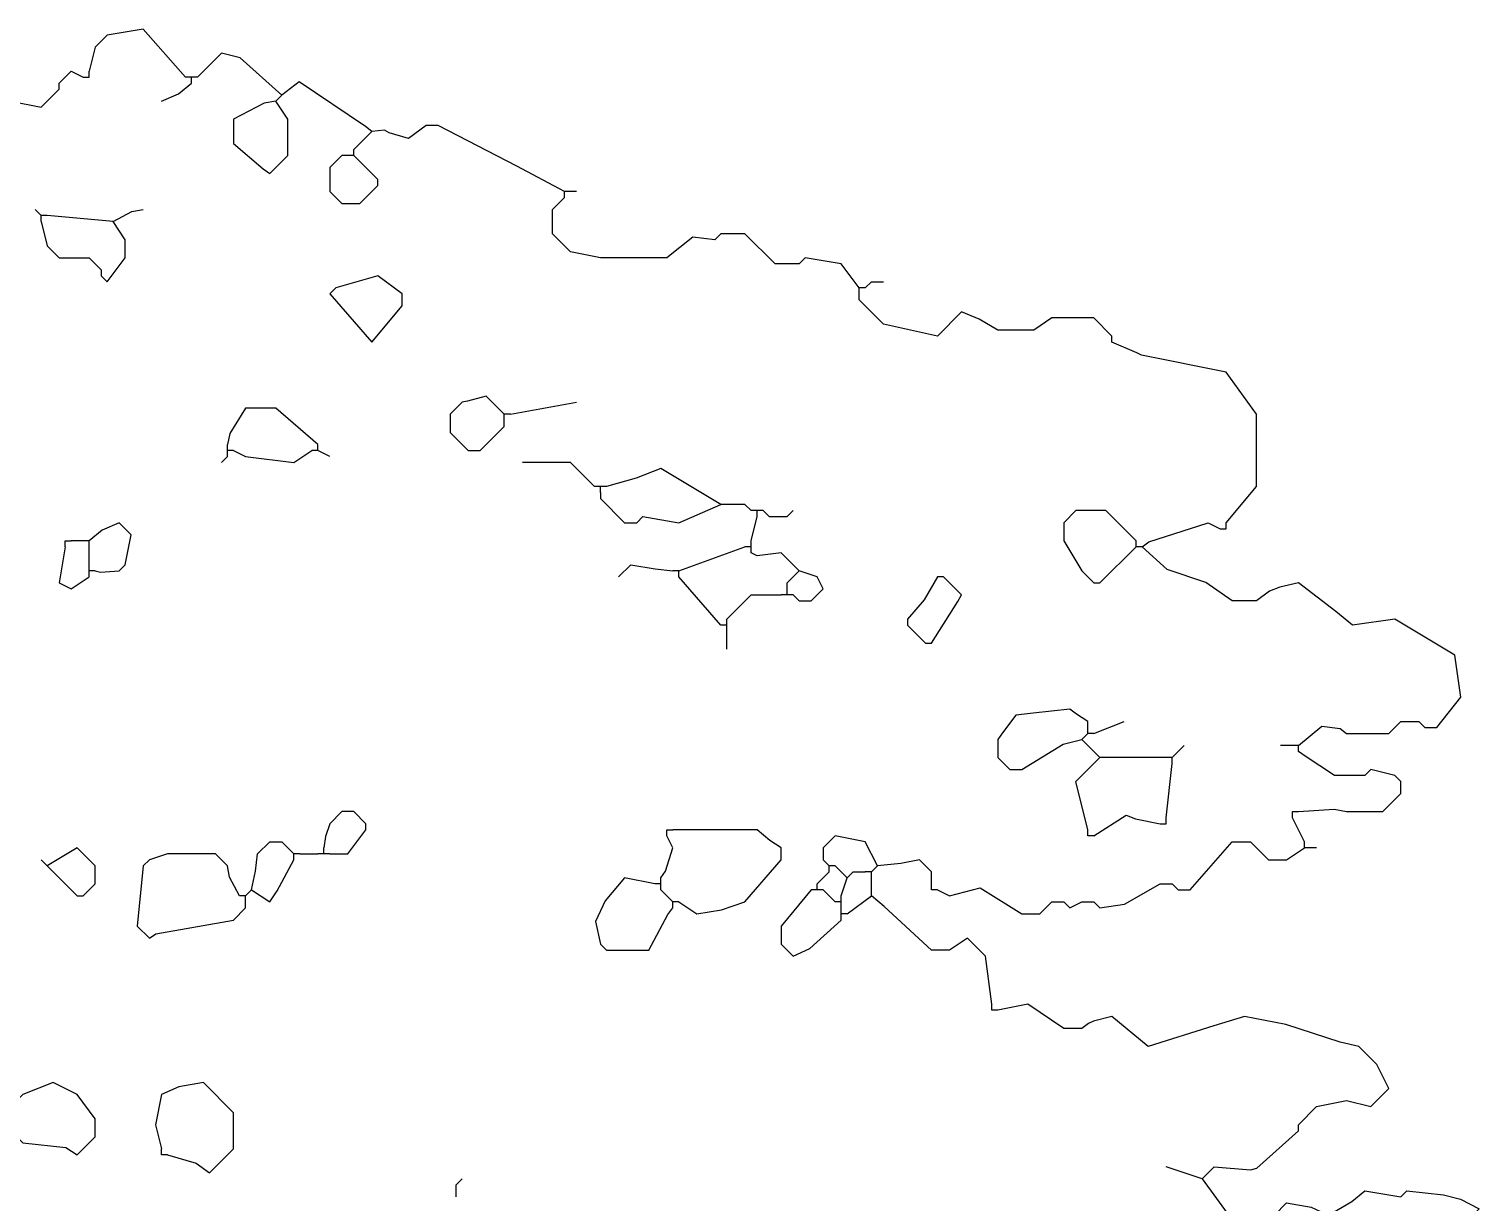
# Model space of a CAD drawing. Header units: metres. Extents: x -375439 to -92892, y 227570 to 490033.
# Drawn here: x -219662 to -217734, y 248507 to 250067 of the extents above; entities that cross this region are included whole.
import ezdxf

# ---------------------------------------------------------------- set-up
doc = ezdxf.new("R2010")
doc.units = ezdxf.units.M
doc.header["$MEASUREMENT"] = 0

msp = doc.modelspace()

# ---------------------------------------------------------------- linework, layer by layer
at = {"linetype": 'Continuous'}
for points in [[(-219453.6, 250002.8), (-219509.6, 250066.8), (-219557.6, 250058.8), (-219573.6, 250042.8), (-219580, 250018), (-219581.6, 250010.8)], [(-219325.6, 249978.8), (-219380.8, 250028.4), (-219405.6, 250034.8), (-219437.6, 250002.8)], [(-219685.6, 249970.8), (-219645.6, 249962.8), (-219621.6, 249986.8), (-219621.6, 249994.8), (-219605.6, 250010.8), (-219589.6, 250002.8)], [(-219589.6, 250002.8), (-219581.6, 250002.8), (-219581.6, 250010.8)], [(-219485.6, 249970.8), (-219462.8, 249980.6), (-219445.6, 249994.8)], [(-219445.6, 250002.8), (-219453.6, 250002.8)], [(-219445.6, 249994.8), (-219445.6, 250002.8)], [(-219437.6, 250002.8), (-219445.6, 250002.8)], [(-219205.6, 249930.8), (-219214.4, 249937.2), (-219302.4, 249996.4), (-219325.6, 249978.8)], [(-219333.6, 249970.8), (-219348.8, 249968.4), (-219389.6, 249946.8), (-219389.6, 249914.8), (-219350.4, 249881.2), (-219341.6, 249874.8), (-219317.6, 249898.8), (-219317.6, 249946.8), (-219333.6, 249970.8)], [(-219333.6, 249970.8), (-219325.6, 249978.8)], [(-219229.6, 249906.8), (-219205.6, 249930.8)], [(-218949.6, 249850.8), (-219012.8, 249884.4), (-219117.6, 249938.8), (-219133.6, 249938.8), (-219156.8, 249921.2), (-219182.8, 249928.9), (-219188.8, 249932.4), (-219205.6, 249930.8)], [(-219237.6, 249898.8), (-219245.6, 249898.8), (-219261.6, 249882.8), (-219261.6, 249850.8), (-219245.6, 249834.8), (-219221.6, 249834.8), (-219197.6, 249858.8), (-219197.6, 249866.8), (-219229.6, 249898.8)], [(-219229.6, 249898.8), (-219237.6, 249898.8)], [(-219229.6, 249898.8), (-219229.6, 249906.8)], [(-218949.6, 249842.8), (-218949.6, 249850.8)], [(-218941.6, 249850.8), (-218949.6, 249850.8)], [(-218933.6, 249850.8), (-218941.6, 249850.8)], [(-218557.6, 249722.8), (-218581.6, 249754.8), (-218629.6, 249762.8), (-218637.6, 249754.8), (-218669.6, 249754.8), (-218709.6, 249794.8), (-218741.6, 249794.8), (-218749.6, 249786.8), (-218778.8, 249790.1), (-218813.6, 249762.8), (-218901.6, 249762.8), (-218941.6, 249770.8), (-218965.6, 249794.8), (-218965.6, 249826.8), (-218949.6, 249842.8)], [(-219645.6, 249818.8), (-219653.6, 249826.8)], [(-219645.6, 249810.8), (-219645.6, 249818.8)], [(-219637.6, 249818.8), (-219645.6, 249818.8)], [(-219549.6, 249810.8), (-219637.6, 249818.8)], [(-219549.6, 249810.8), (-219524.8, 249824.4), (-219509.6, 249826.8)], [(-219645.6, 249810.8), (-219637.6, 249778.8), (-219621.6, 249762.8), (-219581.6, 249762.8), (-219565.6, 249746.8), (-219565.6, 249738.8), (-219557.6, 249730.8), (-219533.6, 249762.8), (-219533.6, 249786.8), (-219549.6, 249810.8)], [(-219205.6, 249650.8), (-219165.6, 249698.8), (-219165.6, 249714.8), (-219197.6, 249738.8), (-219253.6, 249722.8), (-219261.6, 249714.8), (-219205.6, 249650.8)], [(-218557.6, 249714.8), (-218557.6, 249722.8)], [(-218549.6, 249722.8), (-218557.6, 249722.8)], [(-218069.6, 249410.8), (-218029.6, 249458.8), (-218029.6, 249554.8), (-218069.6, 249610.8), (-218182.4, 249633.2), (-218188.8, 249636.4), (-218221.6, 249650.8), (-218221.6, 249658.8), (-218245.6, 249682.8), (-218301.6, 249682.8), (-218325.6, 249666.8), (-218373.6, 249666.8), (-218398.4, 249681.2), (-218421.6, 249690.8), (-218453.6, 249658.8), (-218525.6, 249674.8), (-218557.6, 249706.8), (-218557.6, 249714.8)], [(-218549.6, 249722.8), (-218541.6, 249730.8), (-218525.6, 249730.8)], [(-219277.6, 249514.8), (-219333.6, 249562.8), (-219373.6, 249562.8), (-219394.4, 249529.2), (-219397.6, 249514.8)], [(-219029.6, 249554.8), (-219053.6, 249578.8), (-219078.4, 249572.4), (-219085.6, 249570.8), (-219101.6, 249554.8), (-219101.6, 249530.8), (-219077.6, 249506.8), (-219061.6, 249506.8), (-219029.6, 249538.8), (-219029.6, 249546.8)], [(-219021.6, 249554.8), (-218933.6, 249570.8)], [(-219029.6, 249546.8), (-219029.6, 249554.8)], [(-219021.6, 249554.8), (-219029.6, 249554.8)], [(-219397.6, 249506.8), (-219397.6, 249514.8)], [(-219397.6, 249498.8), (-219397.6, 249506.8)], [(-219389.6, 249506.8), (-219397.6, 249506.8)], [(-219389.6, 249506.8), (-219373.6, 249498.8), (-219309.6, 249490.8), (-219285.6, 249506.8)], [(-219277.6, 249506.8), (-219285.6, 249506.8)], [(-219277.6, 249506.8), (-219277.6, 249514.8)], [(-219261.6, 249498.8), (-219277.6, 249506.8)], [(-219405.6, 249490.8), (-219397.6, 249498.8)], [(-218909.6, 249458.8), (-218941.6, 249490.8), (-219005.6, 249490.8)], [(-218741.6, 249434.8), (-218821.6, 249482.8), (-218854.2, 249469.9), (-218893.6, 249458.8)], [(-218901.6, 249458.8), (-218909.6, 249458.8)], [(-218901.6, 249450.8), (-218901.6, 249458.8)], [(-218893.6, 249458.8), (-218901.6, 249458.8)], [(-218901.6, 249450.8), (-218901.6, 249442.8), (-218869.6, 249410.8), (-218853.6, 249410.8), (-218845.6, 249418.8), (-218797.6, 249410.8), (-218741.6, 249434.8)], [(-218701.6, 249426.8), (-218709.6, 249434.8), (-218741.6, 249434.8)], [(-218693.6, 249426.8), (-218701.6, 249426.8)], [(-218693.6, 249418.8), (-218693.6, 249426.8)], [(-218685.6, 249426.8), (-218693.6, 249426.8)], [(-218685.6, 249426.8), (-218677.6, 249418.8), (-218653.6, 249418.8), (-218645.6, 249426.8)], [(-218189.6, 249386.8), (-218229.6, 249426.8), (-218269.6, 249426.8), (-218285.6, 249410.8), (-218285.6, 249386.8), (-218261.6, 249346.8), (-218245.6, 249330.8), (-218237.6, 249330.8), (-218189.6, 249378.8)], [(-219573.6, 249346.8), (-219566.4, 249345.2), (-219541.6, 249346.8), (-219533.6, 249354.8), (-219525.6, 249394.8), (-219541.6, 249410.8), (-219564.4, 249400.9), (-219581.6, 249386.8)], [(-218701.6, 249386.8), (-218693.6, 249418.8)], [(-218181.6, 249378.8), (-218172.8, 249385.2), (-218093.6, 249410.8), (-218077.6, 249402.8)], [(-218077.6, 249402.8), (-218069.6, 249402.8), (-218069.6, 249410.8)], [(-219613.6, 249378.8), (-219621.6, 249330.8), (-219605.6, 249322.8), (-219581.6, 249338.8)], [(-219613.6, 249378.8), (-219613.6, 249386.8), (-219605.6, 249386.8)], [(-219589.6, 249386.8), (-219605.6, 249386.8)], [(-219581.6, 249386.8), (-219589.6, 249386.8)], [(-219581.6, 249378.8), (-219581.6, 249386.8)], [(-219581.6, 249354.8), (-219581.6, 249378.8)], [(-218797.6, 249346.8), (-218709.6, 249378.8)], [(-218701.6, 249378.8), (-218709.6, 249378.8)], [(-218701.6, 249378.8), (-218701.6, 249386.8)], [(-218701.6, 249370.8), (-218701.6, 249378.8)], [(-218637.6, 249346.8), (-218661.6, 249370.8), (-218693.6, 249366.8), (-218701.6, 249370.8)], [(-218189.6, 249378.8), (-218189.6, 249386.8)], [(-218181.6, 249378.8), (-218189.6, 249378.8)], [(-217973.6, 249114.8), (-217942.4, 249140.4), (-217918.4, 249137.2), (-217909.6, 249130.8), (-217853.6, 249130.8), (-217837.6, 249146.8), (-217813.6, 249146.8), (-217805.6, 249138.8), (-217789.6, 249138.8), (-217757.6, 249178.8), (-217765.6, 249234.8), (-217845.6, 249282.8), (-217901.6, 249274.8), (-217924.1, 249292.7), (-217973.6, 249330.8), (-217998.4, 249325.2), (-218012, 249319.6), (-218029.6, 249306.8), (-218061.6, 249306.8), (-218096.9, 249331.4), (-218148.1, 249348.7), (-218181.6, 249378.8)], [(-219581.6, 249346.8), (-219581.6, 249354.8)], [(-218877.6, 249338.8), (-218861.6, 249354.8), (-218828.9, 249349.6), (-218805.6, 249346.8)], [(-219581.6, 249338.8), (-219581.6, 249346.8)], [(-219573.6, 249346.8), (-219581.6, 249346.8)], [(-218797.6, 249346.8), (-218805.6, 249346.8)], [(-218797.6, 249338.8), (-218797.6, 249346.8)], [(-218741.6, 249274.8), (-218797.6, 249338.8)], [(-218653.6, 249322.8), (-218653.6, 249330.8), (-218637.6, 249346.8)], [(-218645.6, 249314.8), (-218637.6, 249306.8), (-218621.6, 249306.8), (-218605.6, 249322.8), (-218613.6, 249338.8), (-218637.6, 249346.8)], [(-218461.6, 249250.8), (-218426.8, 249306.1), (-218421.6, 249314.8), (-218445.6, 249338.8), (-218453.6, 249338.8), (-218471.5, 249308.2), (-218493.6, 249282.8), (-218493.6, 249274.8), (-218469.6, 249250.8), (-218461.6, 249250.8)], [(-218733.6, 249282.8), (-218701.6, 249314.8), (-218661.6, 249314.8)], [(-218653.6, 249314.8), (-218661.6, 249314.8)], [(-218653.6, 249314.8), (-218653.6, 249322.8)], [(-218645.6, 249314.8), (-218653.6, 249314.8)], [(-218733.6, 249274.8), (-218741.6, 249274.8)], [(-218733.6, 249274.8), (-218733.6, 249282.8)], [(-218733.6, 249266.8), (-218733.6, 249274.8)], [(-218733.6, 249242.8), (-218733.6, 249266.8)], [(-218253.6, 249138.8), (-218253.6, 249146.8), (-218268.8, 249156.4), (-218277.6, 249162.8), (-218326.3, 249157.6), (-218349.6, 249154.8), (-218367.2, 249131.6), (-218373.6, 249122.8), (-218373.6, 249098.8), (-218357.6, 249082.8), (-218341.6, 249082.8), (-218286.4, 249116.4), (-218261.6, 249122.8)], [(-218253.6, 249130.8), (-218253.6, 249138.8)], [(-218245.6, 249130.8), (-218205.6, 249146.8)], [(-218261.6, 249122.8), (-218253.6, 249130.8)], [(-218237.6, 249098.8), (-218261.6, 249122.8)], [(-218245.6, 249130.8), (-218253.6, 249130.8)], [(-218253.6, 249002.8), (-218269.6, 249066.8), (-218237.6, 249098.8)], [(-218149.6, 249098.8), (-218237.6, 249098.8)], [(-218141.6, 249098.8), (-218149.6, 249098.8)], [(-218141.6, 249098.8), (-218125.6, 249114.8)], [(-218141.6, 249090.8), (-218141.6, 249098.8)], [(-217981.6, 249114.8), (-217997.6, 249114.8)], [(-217973.6, 249114.8), (-217981.6, 249114.8)], [(-217973.6, 249106.8), (-217973.6, 249114.8)], [(-217973.6, 249026.8), (-217926.1, 249030.2), (-217909.6, 249026.8), (-217861.6, 249026.8), (-217837.6, 249050.8), (-217837.6, 249066.8), (-217845.6, 249074.8), (-217877.6, 249082.8), (-217885.6, 249074.8), (-217925.6, 249074.8), (-217964.8, 249100.4), (-217973.6, 249106.8)], [(-218149.6, 249018.8), (-218141.6, 249090.8)], [(-219261.6, 248970.8), (-219237.6, 248970.8), (-219213.6, 249002.8), (-219213.6, 249010.8), (-219229.6, 249026.8), (-219245.6, 249026.8), (-219261.6, 249010.8), (-219267.2, 248994), (-219269.6, 248978.8)], [(-218245.6, 248994.8), (-218202.8, 249022.1), (-218190.4, 249017.2), (-218157.6, 249010.8)], [(-217981.6, 249018.8), (-217981.6, 249026.8), (-217973.6, 249026.8)], [(-218813.6, 248994.8), (-218813.6, 249002.8), (-218805.6, 249002.8)], [(-218797.6, 248906.8), (-218773.6, 248890.8), (-218740.8, 248896.4), (-218709.6, 248906.8), (-218661.6, 248962.8), (-218661.6, 248978.8), (-218676.4, 248988.6), (-218693.6, 249002.8), (-218805.6, 249002.8)], [(-218245.6, 248994.8), (-218253.6, 248994.8), (-218253.6, 249002.8)], [(-218157.6, 249010.8), (-218149.6, 249010.8), (-218149.6, 249018.8)], [(-217965.6, 248986.8), (-217981.6, 249018.8)], [(-219365.6, 248922.8), (-219360.4, 248947.5), (-219357.6, 248970.8), (-219341.6, 248986.8), (-219325.6, 248986.8), (-219309.6, 248970.8)], [(-218821.6, 248938.8), (-218815.2, 248947.6), (-218805.6, 248978.8), (-218813.6, 248994.8)], [(-218533.6, 248954.8), (-218549.6, 248986.8), (-218589.6, 248994.8), (-218605.6, 248978.8), (-218605.6, 248962.8), (-218597.6, 248954.8)], [(-218453.6, 248922.8), (-218437.6, 248914.8), (-218396.9, 248925.6), (-218341.6, 248890.8), (-218317.6, 248890.8), (-218301.6, 248906.8), (-218285.6, 248906.8), (-218277.6, 248898.8), (-218261.6, 248906.8), (-218245.6, 248906.8), (-218237.6, 248898.8), (-218204.9, 248904), (-218157.6, 248930.8), (-218141.6, 248930.8), (-218133.6, 248922.8), (-218117.6, 248922.8), (-218061.6, 248986.8), (-218037.6, 248986.8), (-218013.6, 248962.8), (-217989.6, 248962.8), (-217965.6, 248978.8)], [(-217965.6, 248978.8), (-217965.6, 248986.8)], [(-219637.6, 248954.8), (-219645.6, 248962.8)], [(-219637.6, 248954.8), (-219597.6, 248914.8), (-219589.6, 248914.8), (-219573.6, 248930.8), (-219573.6, 248954.8), (-219597.6, 248978.8), (-219637.6, 248954.8)], [(-219381.6, 248914.8), (-219395.2, 248939.6), (-219397.6, 248954.8), (-219413.6, 248970.8), (-219477.6, 248970.8), (-219501.6, 248962.8), (-219509.6, 248954.8), (-219517.6, 248874.8), (-219501.6, 248858.8), (-219492.8, 248864.4), (-219389.6, 248882.8), (-219373.6, 248898.8), (-219373.6, 248906.8)], [(-219365.6, 248922.8), (-219341.6, 248906.8), (-219331.8, 248921.6), (-219309.6, 248962.8)], [(-219309.6, 248962.8), (-219309.6, 248970.8)], [(-219301.6, 248970.8), (-219309.6, 248970.8)], [(-219301.6, 248970.8), (-219277.6, 248970.8)], [(-219269.6, 248970.8), (-219277.6, 248970.8)], [(-219269.6, 248970.8), (-219269.6, 248978.8)], [(-219261.6, 248970.8), (-219269.6, 248970.8)], [(-218461.6, 248930.8), (-218461.6, 248946.8), (-218477.6, 248962.8), (-218502.2, 248957.9), (-218533.6, 248954.8)], [(-217957.6, 248978.8), (-217965.6, 248978.8)], [(-217949.6, 248978.8), (-217957.6, 248978.8)], [(-218613.6, 248930.8), (-218597.6, 248946.8)], [(-218597.6, 248946.8), (-218597.6, 248954.8)], [(-218589.6, 248954.8), (-218597.6, 248954.8)], [(-218573.6, 248938.8), (-218589.6, 248954.8)], [(-218573.6, 248938.8), (-218565.6, 248946.8), (-218549.6, 248946.8)], [(-218541.6, 248946.8), (-218549.6, 248946.8)], [(-218541.6, 248946.8), (-218533.6, 248954.8)], [(-218541.6, 248938.8), (-218541.6, 248946.8)], [(-218829.6, 248930.8), (-218869.6, 248938.8), (-218895.5, 248908.2), (-218908.4, 248880.9), (-218901.6, 248850.8), (-218893.6, 248842.8), (-218837.6, 248842.8), (-218812, 248890), (-218805.6, 248898.8)], [(-218821.6, 248930.8), (-218829.6, 248930.8)], [(-218821.6, 248930.8), (-218821.6, 248938.8)], [(-218821.6, 248922.8), (-218821.6, 248930.8)], [(-218613.6, 248922.8), (-218613.6, 248930.8)], [(-218581.6, 248914.8), (-218573.6, 248938.8)], [(-218541.6, 248914.8), (-218541.6, 248938.8)], [(-218453.6, 248922.8), (-218461.6, 248922.8), (-218461.6, 248930.8)], [(-219373.6, 248914.8), (-219381.6, 248914.8)], [(-219373.6, 248914.8), (-219365.6, 248922.8)], [(-219373.6, 248906.8), (-219373.6, 248914.8)], [(-218805.6, 248906.8), (-218821.6, 248922.8)], [(-218805.6, 248898.8), (-218805.6, 248906.8)], [(-218797.6, 248906.8), (-218805.6, 248906.8)], [(-218621.6, 248922.8), (-218661.6, 248874.8), (-218661.6, 248850.8), (-218645.6, 248834.8), (-218623.3, 248844.8), (-218581.6, 248882.8)], [(-218613.6, 248922.8), (-218621.6, 248922.8)], [(-218605.6, 248922.8), (-218613.6, 248922.8)], [(-218589.6, 248906.8), (-218605.6, 248922.8)], [(-218581.6, 248906.8), (-218589.6, 248906.8)], [(-218581.6, 248906.8), (-218581.6, 248914.8)], [(-218581.6, 248898.8), (-218581.6, 248906.8)], [(-218573.6, 248890.8), (-218541.6, 248914.8)], [(-218381.6, 248770.8), (-218389.6, 248834.8), (-218413.6, 248858.8), (-218437.6, 248842.8), (-218461.6, 248842.8), (-218524.4, 248900.6), (-218541.6, 248914.8)], [(-218581.6, 248890.8), (-218581.6, 248898.8)], [(-218581.6, 248882.8), (-218581.6, 248890.8)], [(-218573.6, 248890.8), (-218581.6, 248890.8)], [(-218373.6, 248762.8), (-218381.6, 248762.8), (-218381.6, 248770.8)], [(-218101.6, 248538.8), (-218085.6, 248554.8), (-218037.6, 248550.8), (-218028.8, 248553.2), (-217973.6, 248602.8), (-217973.6, 248610.8), (-217949.6, 248634.8), (-217909.6, 248642.8), (-217877.6, 248634.8), (-217853.6, 248658.8), (-217869.6, 248690.8), (-217893.6, 248714.8), (-217918.4, 248720.4), (-217990.3, 248744), (-218045.6, 248754.8), (-218086.2, 248742), (-218173.6, 248714.8), (-218221.6, 248754.8), (-218246.4, 248748.4), (-218252.8, 248745.2), (-218261.6, 248738.8), (-218285.6, 248738.8), (-218333.6, 248770.8), (-218373.6, 248762.8)], [(-219597.6, 248570.8), (-219573.6, 248594.8), (-219573.6, 248618.8), (-219597.6, 248650.8), (-219629.6, 248666.8), (-219669.6, 248650.8), (-219693.6, 248626.8), (-219693.6, 248610.8), (-219669.6, 248586.8), (-219612.8, 248580.4), (-219597.6, 248570.8)], [(-219477.6, 248570.8), (-219439.2, 248559.6), (-219421.6, 248546.8), (-219389.6, 248578.8), (-219389.6, 248626.8), (-219429.6, 248666.8), (-219462.4, 248661.2), (-219485.6, 248650.8), (-219493.6, 248610.8), (-219485.6, 248578.8)], [(-219477.6, 248570.8), (-219485.6, 248570.8), (-219485.6, 248578.8)], [(-219093.6, 248514.8), (-219093.6, 248530.8), (-219085.6, 248538.8)], [(-218101.6, 248538.8), (-218149.6, 248554.8)], [(-218101.6, 248538.8), (-218037.6, 248450.8), (-218005.6, 248482.8), (-218005.6, 248490.8), (-217989.6, 248506.8), (-217956.8, 248501.2), (-217933.6, 248490.8), (-217902.8, 248508.6), (-217885.6, 248522.8), (-217837.6, 248514.8), (-217829.6, 248522.8), (-217780.9, 248517.6), (-217758.3, 248512), (-217733.6, 248498.8), (-217749.6, 248482.8)]]:
    msp.add_lwpolyline(points, dxfattribs=at)

doc.saveas('drawing.dxf')
